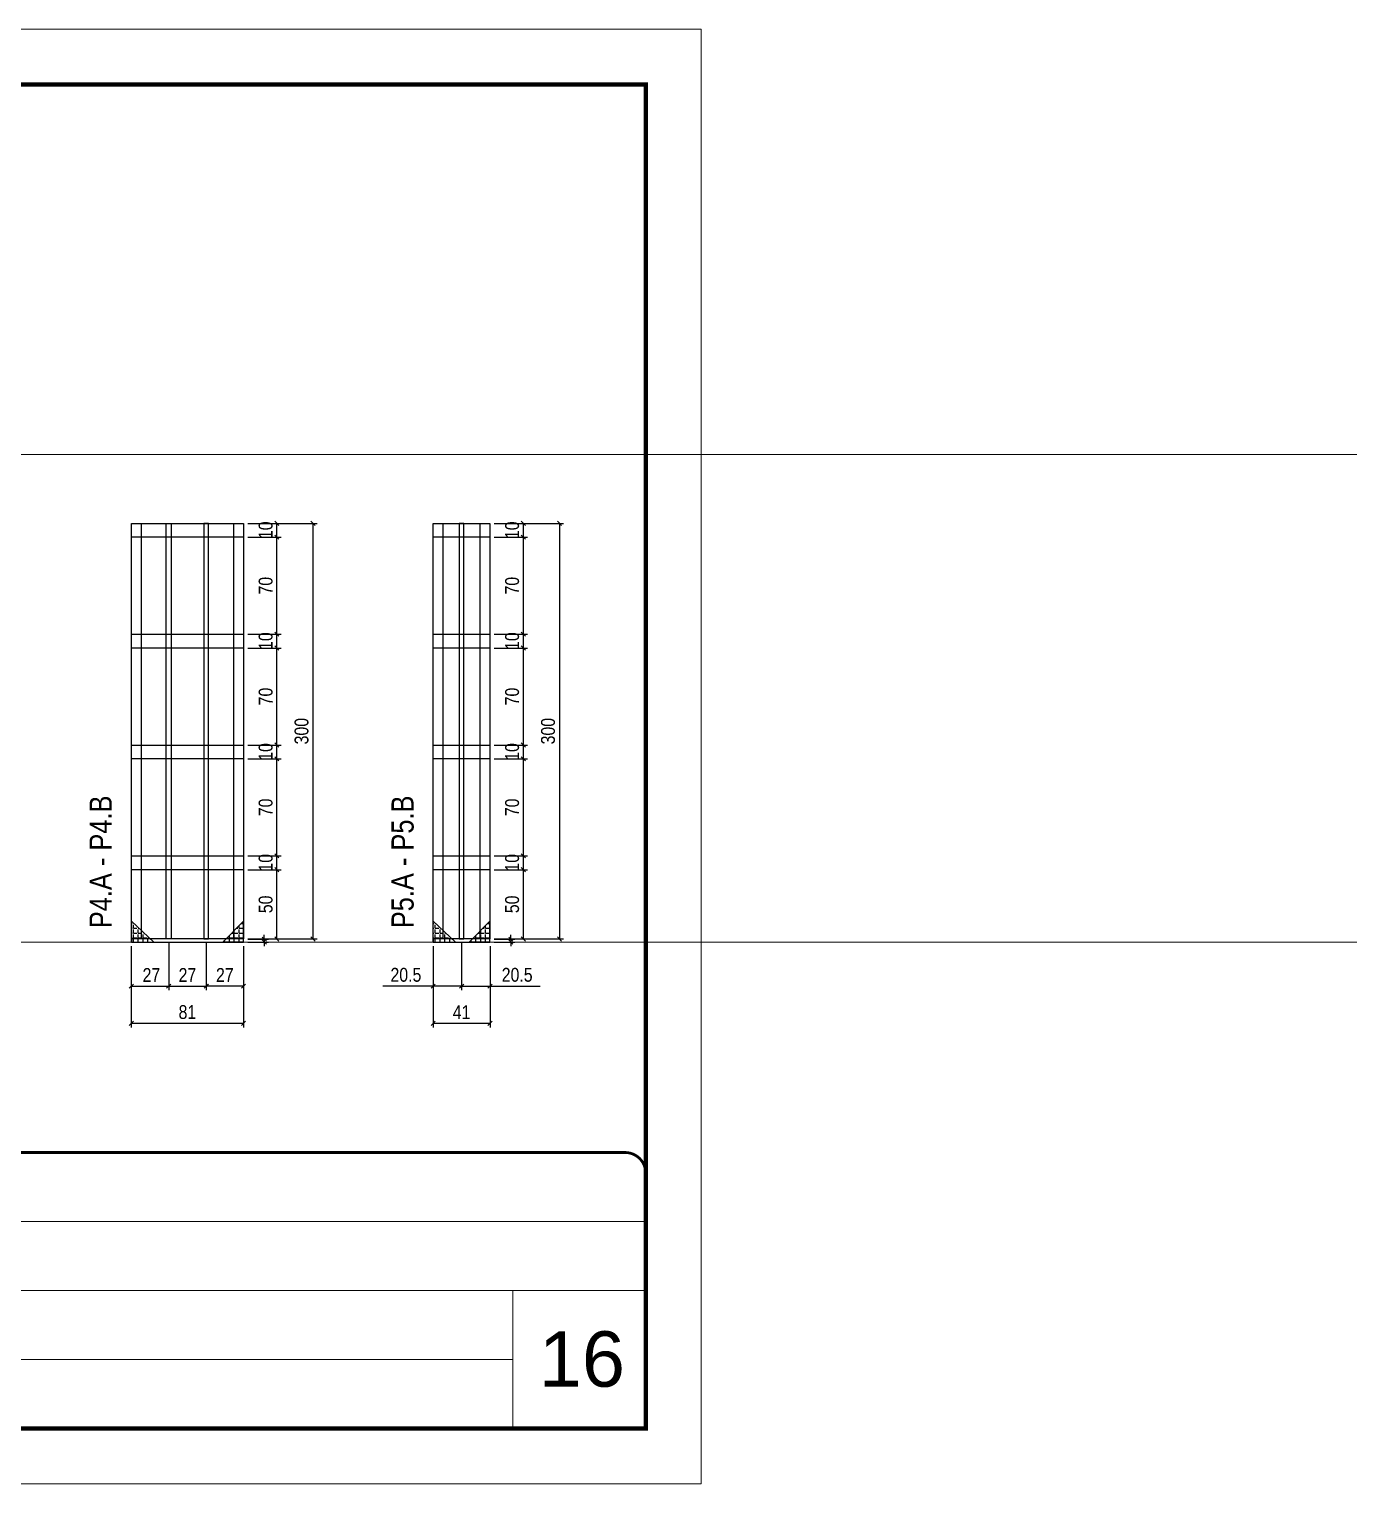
# Model space of a CAD drawing. Extents: x 2282 to 12463, y 760 to 16806.
# Drawn here: x 8653 to 9612, y 12245 to 13295 of the extents above; entities that cross this region are included whole.
import ezdxf

# ---------------------------------------------------------------- set-up
doc = ezdxf.new("R2010")
doc.units = 0
doc.linetypes.add('CONTINUO', pattern=[0])
doc.linetypes.add('DASHED', pattern=[0.75, 0.5, -0.25])
for name, color, linetype, lineweight in [('CARIMBO', 255, 'Continuous', 9), ('Folhas', 255, 'Continuous', 9), ('SARRAFO DE PRESSAO', 251, 'DASHED', 9)]:
    doc.layers.add(name, color=color, linetype=linetype, lineweight=lineweight)
for name, color, linetype in [('COTA', 241, 'Continuous'), ('NOMENCLATURA', 7, 'Continuous'), ('SARR_2.2x10', 60, 'Continuous'), ('SARR_2.2x7', 40, 'Continuous'), ('SARR_3.5x7', 81, 'Continuous'), ('SARR_7x7', 40, 'Continuous')]:
    doc.layers.add(name, color=color, linetype=linetype)
doc.styles.add('ARIAL', font='arial.ttf')
doc.styles.add('ARIAL_NARROW', font='ARIALN.TTF', dxfattribs={"height": 0.2})
doc.styles.add('COTA TECNICA', font='techl___.ttf', dxfattribs={"height": 10})
doc.styles.add('Tecnologia', font='')
doc.styles.get('Tecnologia').set_extended_font_data('Forgotten Futurist')
doc.dimstyles.new('PAINEL', dxfattribs={"dimtxt": 10, "dimasz": 3, "dimexe": 3, "dimexo": 3, "dimgap": 3, "dimtad": 1, "dimdec": 1, "dimzin": 12, "dimdsep": 46, "dimtxsty": 'COTA TECNICA', "dimblk1": 'OBLIQUE', "dimblk2": 'OBLIQUE', "dimsah": 1, "dimcen": 0.9, "dimclrd": 4, "dimclre": 4, "dimclrt": 240, "dimadec": 1, "dimazin": 3, "dimtfac": 1, "dimtdec": 1, "dimtmove": 0, "dimatfit": 3, "dimfxl": 1, "dimtolj": 1, "dimtzin": 12, "dimarcsym": 0})
pattern_1 = [(0, (42315.4493, 22002.8548), (0, 3.4925), [2.54, -0.9525]), (90, (42315.4493, 22002.8548), (-3.4925, 2e-16), [2.54, -0.9525])]
pattern_2 = [(0, (42134.4293, 22002.8548), (0, 3.4925), [2.54, -0.9525]), (90, (42134.4293, 22002.8548), (-3.4925, 2e-16), [2.54, -0.9525])]
pattern_3 = [(0, (42493.2946, 22002.8548), (0, 3.4925), [2.54, -0.9525]), (90, (42493.2946, 22002.8548), (-3.4925, 2e-16), [2.54, -0.9525])]
pattern_4 = [(0, (42352.2746, 22002.8548), (0, 3.4925), [2.54, -0.9525]), (90, (42352.2746, 22002.8548), (-3.4925, 2e-16), [2.54, -0.9525])]

# ---------------------------------------------------------------- blocks, each defined once
blk = doc.blocks.new('9999999999')
at = {"color": 30, "linetype": 'CONTINUO'}
for p, q in [((98564.6, 34230.2), (98564.6, 34429.4)), ((98564.6, 34379.6), (99584, 34379.6)), ((98564.6, 34329.8), (99488, 34329.8)), ((99584, 34329.8), (99488, 34329.8)), ((99488, 34329.8), (99488, 34230.2)), ((98564.6, 34280), (99488, 34280))]:
    blk.add_line(p, q, dxfattribs=at)
at = {"color": 30, "linetype": 'CONTINUO', "const_width": 2}
blk.add_lwpolyline([(99584, 34230.2), (99584, 34414.4, 0.414214), (99569, 34429.4), (98229, 34429.4, 0.414214), (98214, 34414.4), (98214, 34245.2, 0.414214), (98229, 34230.2), (99584, 34230.2)], format="xyb", dxfattribs=at)
at = {"layer": 'Folhas'}
blk.add_lwpolyline([(98139, 34190.2), (99624, 34190.2), (99624, 35240.2), (98139, 35240.2)], close=True, dxfattribs=at)
at = {"layer": 'Folhas', "color": 30, "const_width": 3}
blk.add_lwpolyline([(98214, 34230.2), (99584, 34230.2), (99584, 35200.2), (98214, 35200.2)], close=True, dxfattribs=at)
at = {"color": 7, "linetype": 'Continuous', "ltscale": 5, "style": 'ARIAL'}
for s, height, p in [('UNITÁ ENGENHARIA', 15.483, (98837.7, 34393.1)), ('ITAQUERA III', 15.483, (98837.7, 34343.3)), ('INFERIOR 1', 15.48, (98837.7, 34293.5)), ('NOVA SISTEMAS CONSTRUTIVOS', 11.059, (98263.2, 34267.2)), ('PILARES', 15.48, (98837.7, 34243.7))]:
    blk.add_text(s, height=height, dxfattribs=at).set_placement(p)
at = {"layer": 'Folhas', "color": 7, "style": 'Tecnologia', "width": 1.5}
for s, p in [('CLIENTE:', (98573.7, 34397.2)), ('OBRA:', (98573.7, 34347.3)), ('PAVIMENTO:', (98573.7, 34297.5)), ('PROJETO:', (98573.7, 34247.7))]:
    blk.add_text(s, height=14, dxfattribs=at).set_placement(p)
blk = doc.blocks.new('_Oblique')
at = {"color": 0, "linetype": 'ByBlock', "lineweight": -2}
blk.add_line((-0.5, -0.5), (0.5, 0.5), dxfattribs=at)
blk = doc.blocks.new('*D461')
at = {"layer": 'COTA', "color": 4, "lineweight": -2, "transparency": 16777216}
for p, q in [((8811.1, 12638.6), (8826.1, 12638.6)), ((8811.1, 12636.5), (8826.1, 12636.5)), ((8823.1, 12638.6), (8823.1, 12641.6)), ((8823.1, 12638.6), (8823.1, 12636.5)), ((8823.1, 12636.5), (8823.1, 12633.5))]:
    blk.add_line(p, q, dxfattribs=at)
at = {"layer": 'Defpoints', "color": 0, "transparency": 16777216}
for p in [(8808.1, 12638.6), (8808.1, 12636.5), (8823.1, 12636.5)]:
    blk.add_point(p, dxfattribs=at)
at = {"layer": 'COTA', "color": 4, "lineweight": -2, "transparency": 16777216, "xscale": 3, "yscale": 3, "zscale": 3}
for p, rotation in [((8823.1, 12638.6), 270), ((8823.1, 12636.5), 90)]:
    blk.add_blockref('_Oblique', p, dxfattribs=dict(at, rotation=rotation))
blk = doc.blocks.new('*D462')
at = {"layer": 'COTA', "color": 4, "lineweight": -2, "transparency": 16777216}
for p, q in [((8811.1, 12688.7), (8835.2, 12688.7)), ((8832.2, 12638.7), (8832.2, 12688.7)), ((8811.1, 12638.7), (8835.2, 12638.7))]:
    blk.add_line(p, q, dxfattribs=at)
at = {"layer": 'Defpoints', "color": 0, "transparency": 16777216}
for p in [(8808.1, 12688.7), (8832.2, 12688.7), (8808.1, 12638.7)]:
    blk.add_point(p, dxfattribs=at)
at = {"layer": 'COTA', "color": 4, "lineweight": -2, "transparency": 16777216, "xscale": 3, "yscale": 3, "zscale": 3}
for p, rotation in [((8832.2, 12688.7), 90), ((8832.2, 12638.7), 270)]:
    blk.add_blockref('_Oblique', p, dxfattribs=dict(at, rotation=rotation))
at = {"layer": 'COTA', "color": 240, "transparency": 16777216, "insert": (8824.1, 12663.7), "char_height": 10, "attachment_point": 5, "rotation": 90, "style": 'COTA TECNICA'}
blk.add_mtext('\\A1;50', dxfattribs=at)
blk = doc.blocks.new('*D463')
at = {"layer": 'COTA', "color": 4, "lineweight": -2, "transparency": 16777216}
for p, q in [((8811.1, 12698.7), (8835.2, 12698.7)), ((8832.2, 12688.7), (8832.2, 12698.7)), ((8811.1, 12688.7), (8835.2, 12688.7))]:
    blk.add_line(p, q, dxfattribs=at)
at = {"layer": 'Defpoints', "color": 0, "transparency": 16777216}
for p in [(8808.1, 12698.7), (8832.2, 12698.7), (8808.1, 12688.7)]:
    blk.add_point(p, dxfattribs=at)
at = {"layer": 'COTA', "color": 4, "lineweight": -2, "transparency": 16777216, "xscale": 3, "yscale": 3, "zscale": 3}
for p, rotation in [((8832.2, 12698.7), 90), ((8832.2, 12688.7), 270)]:
    blk.add_blockref('_Oblique', p, dxfattribs=dict(at, rotation=rotation))
at = {"layer": 'COTA', "color": 240, "transparency": 16777216, "insert": (8824.1, 12693.7), "char_height": 10, "attachment_point": 5, "rotation": 90, "style": 'COTA TECNICA'}
blk.add_mtext('\\A1;10', dxfattribs=at)
blk = doc.blocks.new('*D464')
at = {"layer": 'COTA', "color": 4, "lineweight": -2, "transparency": 16777216}
for p, q in [((8811.1, 12768.7), (8835.2, 12768.7)), ((8832.2, 12698.7), (8832.2, 12768.7)), ((8814.1, 12698.7), (8835.2, 12698.7))]:
    blk.add_line(p, q, dxfattribs=at)
at = {"layer": 'Defpoints', "color": 0, "transparency": 16777216}
for p in [(8808.1, 12768.7), (8832.2, 12768.7), (8811.1, 12698.7)]:
    blk.add_point(p, dxfattribs=at)
at = {"layer": 'COTA', "color": 4, "lineweight": -2, "transparency": 16777216, "xscale": 3, "yscale": 3, "zscale": 3}
for p, rotation in [((8832.2, 12768.7), 90), ((8832.2, 12698.7), 270)]:
    blk.add_blockref('_Oblique', p, dxfattribs=dict(at, rotation=rotation))
at = {"layer": 'COTA', "color": 240, "transparency": 16777216, "insert": (8824.1, 12733.7), "char_height": 10, "attachment_point": 5, "rotation": 90, "style": 'COTA TECNICA'}
blk.add_mtext('\\A1;70', dxfattribs=at)
blk = doc.blocks.new('*D465')
at = {"layer": 'COTA', "color": 4, "lineweight": -2, "transparency": 16777216}
for p, q in [((8811.1, 12778.7), (8835.2, 12778.7)), ((8832.2, 12768.7), (8832.2, 12778.7)), ((8811.1, 12768.7), (8835.2, 12768.7))]:
    blk.add_line(p, q, dxfattribs=at)
at = {"layer": 'Defpoints', "color": 0, "transparency": 16777216}
for p in [(8808.1, 12778.7), (8832.2, 12778.7), (8808.1, 12768.7)]:
    blk.add_point(p, dxfattribs=at)
at = {"layer": 'COTA', "color": 4, "lineweight": -2, "transparency": 16777216, "xscale": 3, "yscale": 3, "zscale": 3}
for p, rotation in [((8832.2, 12778.7), 90), ((8832.2, 12768.7), 270)]:
    blk.add_blockref('_Oblique', p, dxfattribs=dict(at, rotation=rotation))
at = {"layer": 'COTA', "color": 240, "transparency": 16777216, "insert": (8824.1, 12773.7), "char_height": 10, "attachment_point": 5, "rotation": 90, "style": 'COTA TECNICA'}
blk.add_mtext('\\A1;10', dxfattribs=at)
blk = doc.blocks.new('*D466')
at = {"layer": 'COTA', "color": 4, "linetype": 'ByBlock', "lineweight": -2, "transparency": 16777216}
for p, q in [((8811.1, 12938.7), (8861.2, 12938.7)), ((8858.2, 12938.7), (8858.2, 12638.7)), ((8811.1, 12638.7), (8861.2, 12638.7))]:
    blk.add_line(p, q, dxfattribs=at)
at = {"layer": 'Defpoints', "color": 0, "linetype": 'ByBlock', "transparency": 16777216}
for p in [(8808.1, 12938.7), (8808.1, 12638.7), (8858.2, 12638.7)]:
    blk.add_point(p, dxfattribs=at)
at = {"layer": 'COTA', "color": 4, "linetype": 'ByBlock', "lineweight": -2, "transparency": 16777216, "xscale": 3, "yscale": 3, "zscale": 3}
for p, rotation in [((8858.2, 12938.7), 90), ((8858.2, 12638.7), 270)]:
    blk.add_blockref('_Oblique', p, dxfattribs=dict(at, rotation=rotation))
at = {"layer": 'COTA', "color": 240, "linetype": 'ByBlock', "transparency": 16777216, "insert": (8850, 12788.7), "char_height": 10, "attachment_point": 5, "rotation": 90, "style": 'COTA TECNICA'}
blk.add_mtext('\\A1;300', dxfattribs=at)
blk = doc.blocks.new('*D469')
at = {"layer": 'COTA', "color": 4, "linetype": 'ByBlock', "lineweight": -2, "transparency": 16777216}
for p, q in [((8811.1, 12848.7), (8835.2, 12848.7)), ((8832.2, 12778.7), (8832.2, 12848.7)), ((8811.1, 12778.7), (8835.2, 12778.7))]:
    blk.add_line(p, q, dxfattribs=at)
at = {"layer": 'Defpoints', "color": 0, "linetype": 'ByBlock', "transparency": 16777216}
for p in [(8808.1, 12848.7), (8832.2, 12848.7), (8808.1, 12778.7)]:
    blk.add_point(p, dxfattribs=at)
at = {"layer": 'COTA', "color": 4, "linetype": 'ByBlock', "lineweight": -2, "transparency": 16777216, "xscale": 3, "yscale": 3, "zscale": 3}
for p, rotation in [((8832.2, 12848.7), 90), ((8832.2, 12778.7), 270)]:
    blk.add_blockref('_Oblique', p, dxfattribs=dict(at, rotation=rotation))
at = {"layer": 'COTA', "color": 240, "linetype": 'ByBlock', "transparency": 16777216, "insert": (8824.1, 12813.7), "char_height": 10, "attachment_point": 5, "rotation": 90, "style": 'COTA TECNICA'}
blk.add_mtext('\\A1;70', dxfattribs=at)
blk = doc.blocks.new('*D470')
at = {"layer": 'COTA', "color": 4, "linetype": 'ByBlock', "lineweight": -2, "transparency": 16777216}
for p, q in [((8811.1, 12858.7), (8835.2, 12858.7)), ((8832.2, 12848.7), (8832.2, 12858.7)), ((8811.1, 12848.7), (8835.2, 12848.7))]:
    blk.add_line(p, q, dxfattribs=at)
at = {"layer": 'Defpoints', "color": 0, "linetype": 'ByBlock', "transparency": 16777216}
for p in [(8808.1, 12858.7), (8832.2, 12858.7), (8808.1, 12848.7)]:
    blk.add_point(p, dxfattribs=at)
at = {"layer": 'COTA', "color": 4, "linetype": 'ByBlock', "lineweight": -2, "transparency": 16777216, "xscale": 3, "yscale": 3, "zscale": 3}
for p, rotation in [((8832.2, 12858.7), 90), ((8832.2, 12848.7), 270)]:
    blk.add_blockref('_Oblique', p, dxfattribs=dict(at, rotation=rotation))
at = {"layer": 'COTA', "color": 240, "linetype": 'ByBlock', "transparency": 16777216, "insert": (8824.1, 12853.7), "char_height": 10, "attachment_point": 5, "rotation": 90, "style": 'COTA TECNICA'}
blk.add_mtext('\\A1;10', dxfattribs=at)
blk = doc.blocks.new('*D471')
at = {"layer": 'COTA', "color": 4, "linetype": 'ByBlock', "lineweight": -2, "transparency": 16777216}
for p, q in [((8727.1, 12633.5), (8727.1, 12574.8)), ((8808.1, 12633.5), (8808.1, 12574.8)), ((8808.1, 12577.8), (8727.1, 12577.8))]:
    blk.add_line(p, q, dxfattribs=at)
at = {"layer": 'Defpoints', "color": 0, "linetype": 'ByBlock', "transparency": 16777216}
for p in [(8727.1, 12636.5), (8808.1, 12636.5), (8727.1, 12577.8)]:
    blk.add_point(p, dxfattribs=at)
at = {"layer": 'COTA', "color": 4, "linetype": 'ByBlock', "lineweight": -2, "transparency": 16777216, "xscale": 3, "yscale": 3, "zscale": 3, "rotation": 180}
blk.add_blockref('_Oblique', (8727.1, 12577.8), dxfattribs=at)
at = {"layer": 'COTA', "color": 4, "linetype": 'ByBlock', "lineweight": -2, "transparency": 16777216, "xscale": 3, "yscale": 3, "zscale": 3}
blk.add_blockref('_Oblique', (8808.1, 12577.8), dxfattribs=at)
at = {"layer": 'COTA', "color": 240, "linetype": 'ByBlock', "transparency": 16777216, "insert": (8767.6, 12585.9), "char_height": 10, "attachment_point": 5, "style": 'COTA TECNICA'}
blk.add_mtext('\\A1;81', dxfattribs=at)
blk = doc.blocks.new('*D467')
at = {"layer": 'COTA', "color": 4, "linetype": 'ByBlock', "lineweight": -2, "transparency": 16777216}
for p, q in [((8811.1, 12928.7), (8835.2, 12928.7)), ((8832.2, 12858.7), (8832.2, 12928.7)), ((8811.1, 12858.7), (8835.2, 12858.7))]:
    blk.add_line(p, q, dxfattribs=at)
at = {"layer": 'Defpoints', "color": 0, "linetype": 'ByBlock', "transparency": 16777216}
for p in [(8808.1, 12928.7), (8832.2, 12928.7), (8808.1, 12858.7)]:
    blk.add_point(p, dxfattribs=at)
at = {"layer": 'COTA', "color": 4, "linetype": 'ByBlock', "lineweight": -2, "transparency": 16777216, "xscale": 3, "yscale": 3, "zscale": 3}
for p, rotation in [((8832.2, 12928.7), 90), ((8832.2, 12858.7), 270)]:
    blk.add_blockref('_Oblique', p, dxfattribs=dict(at, rotation=rotation))
at = {"layer": 'COTA', "color": 240, "linetype": 'ByBlock', "transparency": 16777216, "insert": (8824.1, 12893.7), "char_height": 10, "attachment_point": 5, "rotation": 90, "style": 'COTA TECNICA'}
blk.add_mtext('\\A1;70', dxfattribs=at)
blk = doc.blocks.new('*D472')
at = {"layer": 'COTA', "color": 4, "linetype": 'ByBlock', "lineweight": -2, "transparency": 16777216}
for p, q in [((8811.1, 12938.7), (8835.2, 12938.7)), ((8832.2, 12928.7), (8832.2, 12938.7)), ((8811.1, 12928.7), (8835.2, 12928.7))]:
    blk.add_line(p, q, dxfattribs=at)
at = {"layer": 'Defpoints', "color": 0, "linetype": 'ByBlock', "transparency": 16777216}
for p in [(8808.1, 12938.7), (8832.2, 12938.7), (8808.1, 12928.7)]:
    blk.add_point(p, dxfattribs=at)
at = {"layer": 'COTA', "color": 4, "linetype": 'ByBlock', "lineweight": -2, "transparency": 16777216, "xscale": 3, "yscale": 3, "zscale": 3}
for p, rotation in [((8832.2, 12938.7), 90), ((8832.2, 12928.7), 270)]:
    blk.add_blockref('_Oblique', p, dxfattribs=dict(at, rotation=rotation))
at = {"layer": 'COTA', "color": 240, "linetype": 'ByBlock', "transparency": 16777216, "insert": (8824.1, 12933.7), "char_height": 10, "attachment_point": 5, "rotation": 90, "style": 'COTA TECNICA'}
blk.add_mtext('\\A1;10', dxfattribs=at)
blk = doc.blocks.new('*D468')
at = {"layer": 'COTA', "color": 4, "lineweight": -2, "transparency": 16777216}
for p, q in [((8727.1, 12633.5), (8727.1, 12601.7)), ((8754.1, 12635.7), (8754.1, 12601.7)), ((8727.1, 12604.7), (8754.1, 12604.7))]:
    blk.add_line(p, q, dxfattribs=at)
at = {"layer": 'Defpoints', "color": 0, "transparency": 16777216}
for p in [(8727.1, 12636.5), (8754.1, 12638.7), (8754.1, 12604.7)]:
    blk.add_point(p, dxfattribs=at)
at = {"layer": 'COTA', "color": 4, "lineweight": -2, "transparency": 16777216, "xscale": 3, "yscale": 3, "zscale": 3, "rotation": 180}
blk.add_blockref('_Oblique', (8727.1, 12604.7), dxfattribs=at)
at = {"layer": 'COTA', "color": 4, "lineweight": -2, "transparency": 16777216, "xscale": 3, "yscale": 3, "zscale": 3}
blk.add_blockref('_Oblique', (8754.1, 12604.7), dxfattribs=at)
at = {"layer": 'COTA', "color": 240, "transparency": 16777216, "insert": (8741.6, 12612.7), "char_height": 10, "attachment_point": 5, "style": 'COTA TECNICA'}
blk.add_mtext('\\A1;27', dxfattribs=at)
blk = doc.blocks.new('*D459')
at = {"layer": 'COTA', "color": 4, "lineweight": -2, "transparency": 16777216}
for p, q in [((8754.1, 12635.7), (8754.1, 12601.7)), ((8781.1, 12635.7), (8781.1, 12601.7)), ((8754.1, 12604.7), (8781.1, 12604.7))]:
    blk.add_line(p, q, dxfattribs=at)
at = {"layer": 'Defpoints', "color": 0, "transparency": 16777216}
for p in [(8754.1, 12638.7), (8781.1, 12638.7), (8781.1, 12604.7)]:
    blk.add_point(p, dxfattribs=at)
at = {"layer": 'COTA', "color": 4, "lineweight": -2, "transparency": 16777216, "xscale": 3, "yscale": 3, "zscale": 3, "rotation": 180}
blk.add_blockref('_Oblique', (8754.1, 12604.7), dxfattribs=at)
at = {"layer": 'COTA', "color": 4, "lineweight": -2, "transparency": 16777216, "xscale": 3, "yscale": 3, "zscale": 3}
blk.add_blockref('_Oblique', (8781.1, 12604.7), dxfattribs=at)
at = {"layer": 'COTA', "color": 240, "transparency": 16777216, "insert": (8767.6, 12612.7), "char_height": 10, "attachment_point": 5, "style": 'COTA TECNICA'}
blk.add_mtext('\\A1;27', dxfattribs=at)
blk = doc.blocks.new('*D460')
at = {"layer": 'COTA', "color": 4, "lineweight": -2, "transparency": 16777216}
for p, q in [((8781.2, 12635.7), (8781.2, 12601.7)), ((8808.1, 12633.5), (8808.1, 12601.7)), ((8808.1, 12604.7), (8781.2, 12604.7))]:
    blk.add_line(p, q, dxfattribs=at)
at = {"layer": 'Defpoints', "color": 0, "transparency": 16777216}
for p in [(8781.2, 12638.7), (8808.1, 12636.5), (8781.2, 12604.7)]:
    blk.add_point(p, dxfattribs=at)
at = {"layer": 'COTA', "color": 4, "lineweight": -2, "transparency": 16777216, "xscale": 3, "yscale": 3, "zscale": 3, "rotation": 180}
blk.add_blockref('_Oblique', (8781.2, 12604.7), dxfattribs=at)
at = {"layer": 'COTA', "color": 4, "lineweight": -2, "transparency": 16777216, "xscale": 3, "yscale": 3, "zscale": 3}
blk.add_blockref('_Oblique', (8808.1, 12604.7), dxfattribs=at)
at = {"layer": 'COTA', "color": 240, "transparency": 16777216, "insert": (8794.6, 12612.7), "char_height": 10, "attachment_point": 5, "style": 'COTA TECNICA'}
blk.add_mtext('\\A1;27', dxfattribs=at)
blk = doc.blocks.new('*D473')
at = {"layer": 'COTA', "color": 4, "lineweight": -2, "transparency": 16777216}
for p, q in [((8989, 12638.6), (9004, 12638.6)), ((8989, 12636.5), (9004, 12636.5)), ((9001, 12638.6), (9001, 12641.6)), ((9001, 12638.6), (9001, 12636.5)), ((9001, 12636.5), (9001, 12633.5))]:
    blk.add_line(p, q, dxfattribs=at)
at = {"layer": 'Defpoints', "color": 0, "transparency": 16777216}
for p in [(8986, 12638.6), (8986, 12636.5), (9001, 12636.5)]:
    blk.add_point(p, dxfattribs=at)
at = {"layer": 'COTA', "color": 4, "lineweight": -2, "transparency": 16777216, "xscale": 3, "yscale": 3, "zscale": 3}
for p, rotation in [((9001, 12638.6), 270), ((9001, 12636.5), 90)]:
    blk.add_blockref('_Oblique', p, dxfattribs=dict(at, rotation=rotation))
blk = doc.blocks.new('*D474')
at = {"layer": 'COTA', "color": 4, "lineweight": -2, "transparency": 16777216}
for p, q in [((8989, 12688.7), (9013.1, 12688.7)), ((9010.1, 12638.7), (9010.1, 12688.7)), ((8989, 12638.7), (9013.1, 12638.7))]:
    blk.add_line(p, q, dxfattribs=at)
at = {"layer": 'Defpoints', "color": 0, "transparency": 16777216}
for p in [(8986, 12688.7), (9010.1, 12688.7), (8986, 12638.7)]:
    blk.add_point(p, dxfattribs=at)
at = {"layer": 'COTA', "color": 4, "lineweight": -2, "transparency": 16777216, "xscale": 3, "yscale": 3, "zscale": 3}
for p, rotation in [((9010.1, 12688.7), 90), ((9010.1, 12638.7), 270)]:
    blk.add_blockref('_Oblique', p, dxfattribs=dict(at, rotation=rotation))
at = {"layer": 'COTA', "color": 240, "transparency": 16777216, "insert": (9002, 12663.7), "char_height": 10, "attachment_point": 5, "rotation": 90, "style": 'COTA TECNICA'}
blk.add_mtext('\\A1;50', dxfattribs=at)
blk = doc.blocks.new('*D475')
at = {"layer": 'COTA', "color": 4, "lineweight": -2, "transparency": 16777216}
for p, q in [((8989, 12698.7), (9013.1, 12698.7)), ((9010.1, 12688.7), (9010.1, 12698.7)), ((8989, 12688.7), (9013.1, 12688.7))]:
    blk.add_line(p, q, dxfattribs=at)
at = {"layer": 'Defpoints', "color": 0, "transparency": 16777216}
for p in [(8986, 12698.7), (9010.1, 12698.7), (8986, 12688.7)]:
    blk.add_point(p, dxfattribs=at)
at = {"layer": 'COTA', "color": 4, "lineweight": -2, "transparency": 16777216, "xscale": 3, "yscale": 3, "zscale": 3}
for p, rotation in [((9010.1, 12698.7), 90), ((9010.1, 12688.7), 270)]:
    blk.add_blockref('_Oblique', p, dxfattribs=dict(at, rotation=rotation))
at = {"layer": 'COTA', "color": 240, "transparency": 16777216, "insert": (9002, 12693.7), "char_height": 10, "attachment_point": 5, "rotation": 90, "style": 'COTA TECNICA'}
blk.add_mtext('\\A1;10', dxfattribs=at)
blk = doc.blocks.new('*D476')
at = {"layer": 'COTA', "color": 4, "lineweight": -2, "transparency": 16777216}
for p, q in [((8989, 12768.7), (9013.1, 12768.7)), ((9010.1, 12698.7), (9010.1, 12768.7)), ((8992, 12698.7), (9013.1, 12698.7))]:
    blk.add_line(p, q, dxfattribs=at)
at = {"layer": 'Defpoints', "color": 0, "transparency": 16777216}
for p in [(8986, 12768.7), (9010.1, 12768.7), (8989, 12698.7)]:
    blk.add_point(p, dxfattribs=at)
at = {"layer": 'COTA', "color": 4, "lineweight": -2, "transparency": 16777216, "xscale": 3, "yscale": 3, "zscale": 3}
for p, rotation in [((9010.1, 12768.7), 90), ((9010.1, 12698.7), 270)]:
    blk.add_blockref('_Oblique', p, dxfattribs=dict(at, rotation=rotation))
at = {"layer": 'COTA', "color": 240, "transparency": 16777216, "insert": (9002, 12733.7), "char_height": 10, "attachment_point": 5, "rotation": 90, "style": 'COTA TECNICA'}
blk.add_mtext('\\A1;70', dxfattribs=at)
blk = doc.blocks.new('*D477')
at = {"layer": 'COTA', "color": 4, "lineweight": -2, "transparency": 16777216}
for p, q in [((8989, 12778.7), (9013.1, 12778.7)), ((9010.1, 12768.7), (9010.1, 12778.7)), ((8989, 12768.7), (9013.1, 12768.7))]:
    blk.add_line(p, q, dxfattribs=at)
at = {"layer": 'Defpoints', "color": 0, "transparency": 16777216}
for p in [(8986, 12778.7), (9010.1, 12778.7), (8986, 12768.7)]:
    blk.add_point(p, dxfattribs=at)
at = {"layer": 'COTA', "color": 4, "lineweight": -2, "transparency": 16777216, "xscale": 3, "yscale": 3, "zscale": 3}
for p, rotation in [((9010.1, 12778.7), 90), ((9010.1, 12768.7), 270)]:
    blk.add_blockref('_Oblique', p, dxfattribs=dict(at, rotation=rotation))
at = {"layer": 'COTA', "color": 240, "transparency": 16777216, "insert": (9002, 12773.7), "char_height": 10, "attachment_point": 5, "rotation": 90, "style": 'COTA TECNICA'}
blk.add_mtext('\\A1;10', dxfattribs=at)
blk = doc.blocks.new('*D478')
at = {"layer": 'COTA', "color": 4, "linetype": 'ByBlock', "lineweight": -2, "transparency": 16777216}
for p, q in [((8989, 12938.7), (9039.1, 12938.7)), ((9036.1, 12938.7), (9036.1, 12638.7)), ((8989, 12638.7), (9039.1, 12638.7))]:
    blk.add_line(p, q, dxfattribs=at)
at = {"layer": 'Defpoints', "color": 0, "linetype": 'ByBlock', "transparency": 16777216}
for p in [(8986, 12938.7), (8986, 12638.7), (9036.1, 12638.7)]:
    blk.add_point(p, dxfattribs=at)
at = {"layer": 'COTA', "color": 4, "linetype": 'ByBlock', "lineweight": -2, "transparency": 16777216, "xscale": 3, "yscale": 3, "zscale": 3}
for p, rotation in [((9036.1, 12938.7), 90), ((9036.1, 12638.7), 270)]:
    blk.add_blockref('_Oblique', p, dxfattribs=dict(at, rotation=rotation))
at = {"layer": 'COTA', "color": 240, "linetype": 'ByBlock', "transparency": 16777216, "insert": (9027.9, 12788.7), "char_height": 10, "attachment_point": 5, "rotation": 90, "style": 'COTA TECNICA'}
blk.add_mtext('\\A1;300', dxfattribs=at)
blk = doc.blocks.new('*D481')
at = {"layer": 'COTA', "color": 4, "linetype": 'ByBlock', "lineweight": -2, "transparency": 16777216}
for p, q in [((8989, 12848.7), (9013.1, 12848.7)), ((9010.1, 12778.7), (9010.1, 12848.7)), ((8989, 12778.7), (9013.1, 12778.7))]:
    blk.add_line(p, q, dxfattribs=at)
at = {"layer": 'Defpoints', "color": 0, "linetype": 'ByBlock', "transparency": 16777216}
for p in [(8986, 12848.7), (9010.1, 12848.7), (8986, 12778.7)]:
    blk.add_point(p, dxfattribs=at)
at = {"layer": 'COTA', "color": 4, "linetype": 'ByBlock', "lineweight": -2, "transparency": 16777216, "xscale": 3, "yscale": 3, "zscale": 3}
for p, rotation in [((9010.1, 12848.7), 90), ((9010.1, 12778.7), 270)]:
    blk.add_blockref('_Oblique', p, dxfattribs=dict(at, rotation=rotation))
at = {"layer": 'COTA', "color": 240, "linetype": 'ByBlock', "transparency": 16777216, "insert": (9002, 12813.7), "char_height": 10, "attachment_point": 5, "rotation": 90, "style": 'COTA TECNICA'}
blk.add_mtext('\\A1;70', dxfattribs=at)
blk = doc.blocks.new('*D482')
at = {"layer": 'COTA', "color": 4, "linetype": 'ByBlock', "lineweight": -2, "transparency": 16777216}
for p, q in [((8989, 12858.7), (9013.1, 12858.7)), ((9010.1, 12848.7), (9010.1, 12858.7)), ((8989, 12848.7), (9013.1, 12848.7))]:
    blk.add_line(p, q, dxfattribs=at)
at = {"layer": 'Defpoints', "color": 0, "linetype": 'ByBlock', "transparency": 16777216}
for p in [(8986, 12858.7), (9010.1, 12858.7), (8986, 12848.7)]:
    blk.add_point(p, dxfattribs=at)
at = {"layer": 'COTA', "color": 4, "linetype": 'ByBlock', "lineweight": -2, "transparency": 16777216, "xscale": 3, "yscale": 3, "zscale": 3}
for p, rotation in [((9010.1, 12858.7), 90), ((9010.1, 12848.7), 270)]:
    blk.add_blockref('_Oblique', p, dxfattribs=dict(at, rotation=rotation))
at = {"layer": 'COTA', "color": 240, "linetype": 'ByBlock', "transparency": 16777216, "insert": (9002, 12853.7), "char_height": 10, "attachment_point": 5, "rotation": 90, "style": 'COTA TECNICA'}
blk.add_mtext('\\A1;10', dxfattribs=at)
blk = doc.blocks.new('*D483')
at = {"layer": 'COTA', "color": 4, "linetype": 'ByBlock', "lineweight": -2, "transparency": 16777216}
for p, q in [((8945, 12633.5), (8945, 12574.8)), ((8986, 12633.5), (8986, 12574.8)), ((8986, 12577.8), (8945, 12577.8))]:
    blk.add_line(p, q, dxfattribs=at)
at = {"layer": 'Defpoints', "color": 0, "linetype": 'ByBlock', "transparency": 16777216}
for p in [(8945, 12636.5), (8986, 12636.5), (8945, 12577.8)]:
    blk.add_point(p, dxfattribs=at)
at = {"layer": 'COTA', "color": 4, "linetype": 'ByBlock', "lineweight": -2, "transparency": 16777216, "xscale": 3, "yscale": 3, "zscale": 3, "rotation": 180}
blk.add_blockref('_Oblique', (8945, 12577.8), dxfattribs=at)
at = {"layer": 'COTA', "color": 4, "linetype": 'ByBlock', "lineweight": -2, "transparency": 16777216, "xscale": 3, "yscale": 3, "zscale": 3}
blk.add_blockref('_Oblique', (8986, 12577.8), dxfattribs=at)
at = {"layer": 'COTA', "color": 240, "linetype": 'ByBlock', "transparency": 16777216, "insert": (8965.5, 12585.9), "char_height": 10, "attachment_point": 5, "style": 'COTA TECNICA'}
blk.add_mtext('\\A1;41', dxfattribs=at)
blk = doc.blocks.new('*D484')
at = {"layer": 'COTA', "color": 4, "linetype": 'ByBlock', "lineweight": -2, "transparency": 16777216}
for p, q in [((8965.5, 12635.7), (8965.5, 12601.7)), ((8986, 12633.5), (8986, 12601.7)), ((8965.5, 12604.7), (8986, 12604.7)), ((8986, 12604.7), (9022.2, 12604.7))]:
    blk.add_line(p, q, dxfattribs=at)
at = {"layer": 'Defpoints', "color": 0, "linetype": 'ByBlock', "transparency": 16777216}
for p in [(8965.5, 12638.7), (8986, 12636.5), (8986, 12604.7)]:
    blk.add_point(p, dxfattribs=at)
at = {"layer": 'COTA', "color": 4, "linetype": 'ByBlock', "lineweight": -2, "transparency": 16777216, "xscale": 3, "yscale": 3, "zscale": 3, "rotation": 180}
blk.add_blockref('_Oblique', (8965.5, 12604.7), dxfattribs=at)
at = {"layer": 'COTA', "color": 4, "linetype": 'ByBlock', "lineweight": -2, "transparency": 16777216, "xscale": 3, "yscale": 3, "zscale": 3}
blk.add_blockref('_Oblique', (8986, 12604.7), dxfattribs=at)
at = {"layer": 'COTA', "color": 240, "linetype": 'ByBlock', "transparency": 16777216, "insert": (9005.6, 12612.8), "char_height": 10, "attachment_point": 5, "style": 'COTA TECNICA'}
blk.add_mtext('\\A1;20.5', dxfattribs=at)
blk = doc.blocks.new('*D479')
at = {"layer": 'COTA', "color": 4, "linetype": 'ByBlock', "lineweight": -2, "transparency": 16777216}
for p, q in [((8989, 12928.7), (9013.1, 12928.7)), ((9010.1, 12858.7), (9010.1, 12928.7)), ((8989, 12858.7), (9013.1, 12858.7))]:
    blk.add_line(p, q, dxfattribs=at)
at = {"layer": 'Defpoints', "color": 0, "linetype": 'ByBlock', "transparency": 16777216}
for p in [(8986, 12928.7), (9010.1, 12928.7), (8986, 12858.7)]:
    blk.add_point(p, dxfattribs=at)
at = {"layer": 'COTA', "color": 4, "linetype": 'ByBlock', "lineweight": -2, "transparency": 16777216, "xscale": 3, "yscale": 3, "zscale": 3}
for p, rotation in [((9010.1, 12928.7), 90), ((9010.1, 12858.7), 270)]:
    blk.add_blockref('_Oblique', p, dxfattribs=dict(at, rotation=rotation))
at = {"layer": 'COTA', "color": 240, "linetype": 'ByBlock', "transparency": 16777216, "insert": (9002, 12893.7), "char_height": 10, "attachment_point": 5, "rotation": 90, "style": 'COTA TECNICA'}
blk.add_mtext('\\A1;70', dxfattribs=at)
blk = doc.blocks.new('*D485')
at = {"layer": 'COTA', "color": 4, "linetype": 'ByBlock', "lineweight": -2, "transparency": 16777216}
for p, q in [((8989, 12938.7), (9013.1, 12938.7)), ((9010.1, 12928.7), (9010.1, 12938.7)), ((8989, 12928.7), (9013.1, 12928.7))]:
    blk.add_line(p, q, dxfattribs=at)
at = {"layer": 'Defpoints', "color": 0, "linetype": 'ByBlock', "transparency": 16777216}
for p in [(8986, 12938.7), (9010.1, 12938.7), (8986, 12928.7)]:
    blk.add_point(p, dxfattribs=at)
at = {"layer": 'COTA', "color": 4, "linetype": 'ByBlock', "lineweight": -2, "transparency": 16777216, "xscale": 3, "yscale": 3, "zscale": 3}
for p, rotation in [((9010.1, 12938.7), 90), ((9010.1, 12928.7), 270)]:
    blk.add_blockref('_Oblique', p, dxfattribs=dict(at, rotation=rotation))
at = {"layer": 'COTA', "color": 240, "linetype": 'ByBlock', "transparency": 16777216, "insert": (9002, 12933.7), "char_height": 10, "attachment_point": 5, "rotation": 90, "style": 'COTA TECNICA'}
blk.add_mtext('\\A1;10', dxfattribs=at)
blk = doc.blocks.new('*D480')
at = {"layer": 'COTA', "color": 4, "lineweight": -2, "transparency": 16777216}
for p, q in [((8945, 12633.5), (8945, 12601.7)), ((8965.5, 12635.7), (8965.5, 12601.7)), ((8945, 12604.7), (8908.7, 12604.7)), ((8965.5, 12604.7), (8945, 12604.7))]:
    blk.add_line(p, q, dxfattribs=at)
at = {"layer": 'Defpoints', "color": 0, "transparency": 16777216}
for p in [(8945, 12636.5), (8965.5, 12638.7), (8945, 12604.7)]:
    blk.add_point(p, dxfattribs=at)
at = {"layer": 'COTA', "color": 4, "lineweight": -2, "transparency": 16777216, "xscale": 3, "yscale": 3, "zscale": 3, "rotation": 180}
blk.add_blockref('_Oblique', (8945, 12604.7), dxfattribs=at)
at = {"layer": 'COTA', "color": 4, "lineweight": -2, "transparency": 16777216, "xscale": 3, "yscale": 3, "zscale": 3}
blk.add_blockref('_Oblique', (8965.5, 12604.7), dxfattribs=at)
at = {"layer": 'COTA', "color": 240, "transparency": 16777216, "insert": (8925.3, 12612.8), "char_height": 10, "attachment_point": 5, "style": 'COTA TECNICA'}
blk.add_mtext('\\A1;20.5', dxfattribs=at)

msp = doc.modelspace()

# ---------------------------------------------------------------- hatches: boundary and pattern name
at = {"layer": 'SARR_2.2x10'}
h = msp.add_hatch(dxfattribs=at)
h.set_pattern_fill('ANGLE', color=256, scale=0.5)
h.set_pattern_definition(pattern_2)
h.paths.add_polyline_path([(8734.13, 12644.5), (8727.13, 12651.49), (8727.13, 12638.7), (8734.13, 12638.7)])
h = msp.add_hatch(dxfattribs=at)
h.set_pattern_fill('ANGLE', color=256, scale=0.5)
h.set_pattern_definition(pattern_2)
h.paths.add_polyline_path([(8734.13, 12644.5), (8734.13, 12638.7), (8739.92, 12638.7)])
h = msp.add_hatch(dxfattribs=at)
h.set_pattern_fill('ANGLE', color=256, scale=0.5)
h.set_pattern_definition(pattern_1)
h.paths.add_polyline_path([(8801.13, 12644.5), (8801.13, 12638.7), (8795.33, 12638.7)])
h = msp.add_hatch(dxfattribs=at)
h.set_pattern_fill('ANGLE', color=256, scale=0.5)
h.set_pattern_definition(pattern_1)
h.paths.add_polyline_path([(8801.13, 12644.5), (8808.13, 12651.49), (8808.13, 12638.7), (8801.13, 12638.7)])
h = msp.add_hatch(dxfattribs=at)
h.set_pattern_fill('ANGLE', color=256, scale=0.5)
h.set_pattern_definition(pattern_4)
h.paths.add_polyline_path([(8951.97, 12644.5), (8944.97, 12651.49), (8944.97, 12638.7), (8951.97, 12638.7)])
h = msp.add_hatch(dxfattribs=at)
h.set_pattern_fill('ANGLE', color=256, scale=0.5)
h.set_pattern_definition(pattern_4)
h.paths.add_polyline_path([(8951.97, 12644.5), (8951.97, 12638.7), (8957.77, 12638.7)])
h = msp.add_hatch(dxfattribs=at)
h.set_pattern_fill('ANGLE', color=256, scale=0.5)
h.set_pattern_definition(pattern_3)
h.paths.add_polyline_path([(8978.97, 12644.5), (8978.97, 12638.7), (8973.17, 12638.7)])
h = msp.add_hatch(dxfattribs=at)
h.set_pattern_fill('ANGLE', color=256, scale=0.5)
h.set_pattern_definition(pattern_3)
h.paths.add_polyline_path([(8978.97, 12644.5), (8985.97, 12651.49), (8985.97, 12638.7), (8978.97, 12638.7)])
h = msp.add_hatch(dxfattribs=at)
h.set_pattern_fill('ANGLE', color=256, scale=0.5)
h.set_pattern_definition(pattern_2)
h.paths.add_polyline_path([(8739.92, 12638.7), (8727.13, 12638.7), (8727.13, 12636.5), (8742.13, 12636.5)])
h = msp.add_hatch(dxfattribs=at)
h.set_pattern_fill('ANGLE', color=256, scale=0.5)
h.set_pattern_definition(pattern_1)
h.paths.add_polyline_path([(8795.33, 12638.7), (8808.13, 12638.7), (8808.13, 12636.5), (8793.13, 12636.5)])
h = msp.add_hatch(dxfattribs=at)
h.set_pattern_fill('ANGLE', color=256, scale=0.5)
h.set_pattern_definition(pattern_4)
h.paths.add_polyline_path([(8957.77, 12638.7), (8944.97, 12638.7), (8944.97, 12636.5), (8959.97, 12636.5)])
h = msp.add_hatch(dxfattribs=at)
h.set_pattern_fill('ANGLE', color=256, scale=0.5)
h.set_pattern_definition(pattern_3)
h.paths.add_polyline_path([(8973.17, 12638.7), (8985.97, 12638.7), (8985.97, 12636.5), (8970.97, 12636.5)])

# ---------------------------------------------------------------- linework, layer by layer
at = {"layer": 'CARIMBO', "color": 3}
for p, q in [((4483.39, 12988.5), (9611.68, 12988.5)), ((2282.39, 12636.5), (9611.68, 12636.5))]:
    msp.add_line(p, q, dxfattribs=at)
at = {"layer": 'SARR_2.2x10'}
for p, q in [((8727.13, 12636.5), (8727.13, 12651.49)), ((8743.37, 12636.5), (8727.13, 12651.49)), ((8793.13, 12636.5), (8808.13, 12651.49)), ((8808.13, 12636.5), (8808.13, 12651.49)), ((8944.97, 12636.5), (8944.97, 12651.49)), ((8961.21, 12636.5), (8944.97, 12651.49)), ((8970.97, 12636.5), (8985.97, 12651.49)), ((8985.97, 12636.5), (8985.97, 12651.49)), ((8727.13, 12636.5), (8735.13, 12636.5)), ((8808.13, 12636.5), (8793.13, 12636.5)), ((8944.97, 12636.5), (8957.97, 12636.5)), ((8985.97, 12636.5), (8970.97, 12636.5))]:
    msp.add_line(p, q, dxfattribs=at)
for points in [[(8727.14, 12938.7), (8808.15, 12938.7), (8808.15, 12928.7), (8727.14, 12928.7)], [(8944.98, 12938.7), (8985.99, 12938.7), (8985.99, 12928.7), (8944.98, 12928.7)], [(8727.13, 12858.7), (8808.14, 12858.7), (8808.14, 12848.7), (8727.13, 12848.7)], [(8944.97, 12858.7), (8985.98, 12858.7), (8985.98, 12848.7), (8944.97, 12848.7)], [(8727.13, 12778.7), (8808.13, 12778.7), (8808.13, 12768.7), (8727.13, 12768.7)], [(8944.97, 12778.7), (8985.97, 12778.7), (8985.97, 12768.7), (8944.97, 12768.7)], [(8727.13, 12698.7), (8808.13, 12698.7), (8808.13, 12688.7), (8727.13, 12688.7)], [(8944.97, 12698.7), (8985.97, 12698.7), (8985.97, 12688.7), (8944.97, 12688.7)]]:
    msp.add_lwpolyline(points, close=True, dxfattribs=at)
at = {"layer": 'SARR_2.2x7'}
for points in [[(8727.13, 12638.7), (8727.13, 12636.5), (8808.13, 12636.5), (8808.13, 12638.7), (8727.13, 12638.7)], [(8944.97, 12638.7), (8944.97, 12636.5), (8985.97, 12636.5), (8985.97, 12638.7), (8944.97, 12638.7)]]:
    msp.add_lwpolyline(points, dxfattribs=at)
at = {"layer": 'SARR_3.5x7'}
for points in [[(8752.34, 12938.7), (8755.84, 12938.7), (8755.84, 12638.7), (8752.34, 12638.7)], [(8782.92, 12938.7), (8779.42, 12938.7), (8779.42, 12638.7), (8782.92, 12638.7)], [(8967.22, 12938.7), (8963.72, 12938.7), (8963.72, 12638.7), (8967.22, 12638.7)]]:
    msp.add_lwpolyline(points, close=True, dxfattribs=at)
at = {"layer": 'SARR_7x7'}
for points in [[(8727.13, 12938.7), (8734.13, 12938.7), (8734.13, 12638.7), (8727.13, 12638.7)], [(8801.14, 12938.7), (8808.14, 12938.7), (8808.14, 12638.7), (8801.14, 12638.7)], [(8944.97, 12938.7), (8951.97, 12938.7), (8951.97, 12638.7), (8944.97, 12638.7)], [(8978.98, 12938.7), (8985.98, 12938.7), (8985.98, 12638.7), (8978.98, 12638.7)]]:
    msp.add_lwpolyline(points, close=True, dxfattribs=at)

# ---------------------------------------------------------------- block references
at = {"layer": 'SARRAFO DE PRESSAO', "color": 6, "linetype": 'ByBlock'}
msp.add_blockref('9999999999', (-90485.59, -21944.79), dxfattribs=at)

# ---------------------------------------------------------------- texts
at = {"layer": 'CARIMBO', "style": 'ARIAL'}
msp.add_text('16', height=40, dxfattribs=at).set_placement((9021.25, 12315.56))
at = {"layer": 'NOMENCLATURA', "style": 'ARIAL_NARROW'}
for s, p in [('P4.A - P4.B', (8713.02, 12646.47)), ('P5.A - P5.B', (8930.87, 12646.47))]:
    msp.add_text(s, height=16, rotation=90, dxfattribs=at).set_placement(p)

# ---------------------------------------------------------------- dimensions: what is measured, and where the dimension line sits
at = {"layer": 'COTA', "linetype": 'ByBlock'}
for base, p1, p2, picture, middle in [((8858.25, 12638.7), (8808.14, 12938.7), (8808.14, 12638.7), '*D466', (8850.03, 12788.7)), ((9036.09, 12638.7), (8985.98, 12938.7), (8985.98, 12638.7), '*D478', (9027.87, 12788.7)), ((8832.23, 12928.7), (8808.14, 12858.7), (8808.15, 12928.7), '*D467', (8824.12, 12893.7)), ((9010.07, 12928.7), (8985.98, 12858.7), (8985.99, 12928.7), '*D479', (9001.97, 12893.7)), ((8832.22, 12848.7), (8808.13, 12778.7), (8808.14, 12848.7), '*D469', (8824.11, 12813.7)), ((9010.06, 12848.7), (8985.97, 12778.7), (8985.98, 12848.7), '*D481', (9001.96, 12813.7))]:
    dim = msp.add_linear_dim(base=base, p1=p1, p2=p2, angle=90, dimstyle='PAINEL', override={"dimarcsym": 1}, dxfattribs=at)
    dim.commit()
    dim.dimension.update_dxf_attribs({"geometry": picture, "text_midpoint": middle})
for base, p1, p2, picture, middle in [((8832.23, 12938.7), (8808.15, 12928.7), (8808.15, 12938.7), '*D472', (8832.23, 12933.7)), ((9010.07, 12938.7), (8985.99, 12928.7), (8985.99, 12938.7), '*D485', (9010.07, 12933.7)), ((8832.22, 12858.7), (8808.14, 12848.7), (8808.14, 12858.7), '*D470', (8832.22, 12853.7)), ((9010.06, 12858.7), (8985.98, 12848.7), (8985.98, 12858.7), '*D482', (9010.06, 12853.7))]:
    dim = msp.add_linear_dim(base=base, p1=p1, p2=p2, angle=90, dimstyle='PAINEL', override={"dimarcsym": 1}, dxfattribs=at)
    dim.commit()
    dim.dimension.update_dxf_attribs({"geometry": picture, "text_midpoint": middle, "dimtype": 160})
at = {"layer": 'COTA'}
for base, p1, p2, picture, middle in [((8832.22, 12778.7), (8808.13, 12768.7), (8808.13, 12778.7), '*D465', (8832.22, 12773.7)), ((9010.06, 12778.7), (8985.97, 12768.7), (8985.97, 12778.7), '*D477', (9010.06, 12773.7)), ((8832.22, 12698.7), (8808.13, 12688.7), (8808.13, 12698.7), '*D463', (8832.22, 12693.7)), ((9010.06, 12698.7), (8985.97, 12688.7), (8985.97, 12698.7), '*D475', (9010.06, 12693.7))]:
    dim = msp.add_linear_dim(base=base, p1=p1, p2=p2, angle=90, dimstyle='PAINEL', dxfattribs=at)
    dim.commit()
    dim.dimension.update_dxf_attribs({"geometry": picture, "text_midpoint": middle, "dimtype": 160})
for base, p1, p2, picture, middle in [((8832.22, 12768.7), (8811.13, 12698.7), (8808.13, 12768.7), '*D464', (8824.11, 12733.7)), ((9010.06, 12768.7), (8988.97, 12698.7), (8985.97, 12768.7), '*D476', (9001.96, 12733.7)), ((8832.22, 12688.7), (8808.13, 12638.7), (8808.13, 12688.7), '*D462', (8824.11, 12663.7)), ((9010.06, 12688.7), (8985.97, 12638.7), (8985.97, 12688.7), '*D474', (9001.95, 12663.7))]:
    dim = msp.add_linear_dim(base=base, p1=p1, p2=p2, angle=90, dimstyle='PAINEL', dxfattribs=at)
    dim.commit()
    dim.dimension.update_dxf_attribs({"geometry": picture, "text_midpoint": middle})
dim = msp.add_linear_dim(base=(8754.09, 12604.65), p1=(8727.13, 12636.5), p2=(8754.09, 12638.7), dimstyle='PAINEL', dxfattribs=at)
dim.commit()
dim.dimension.update_dxf_attribs({"geometry": '*D468', "text_midpoint": (8741.61, 12604.65), "dimtype": 160})
at = {"layer": 'COTA', "linetype": 'ByBlock'}
for base, p1, p2, picture, middle in [((8727.13, 12577.81), (8808.13, 12636.5), (8727.13, 12636.5), '*D471', (8767.63, 12585.9)), ((8944.97, 12577.81), (8985.97, 12636.5), (8944.97, 12636.5), '*D483', (8965.47, 12585.88)), ((8985.97, 12604.65), (8965.47, 12638.7), (8985.97, 12636.5), '*D484', (9005.6, 12612.76))]:
    dim = msp.add_linear_dim(base=base, p1=p1, p2=p2, dimstyle='PAINEL', override={"dimarcsym": 2}, dxfattribs=at)
    dim.commit()
    dim.dimension.update_dxf_attribs({"geometry": picture, "text_midpoint": middle})
at = {"layer": 'COTA'}
for base, p1, p2, picture, middle in [((8781.07, 12604.65), (8754.09, 12638.7), (8781.07, 12638.7), '*D459', (8767.58, 12612.73)), ((8781.17, 12604.65), (8808.13, 12636.5), (8781.17, 12638.7), '*D460', (8794.65, 12612.73)), ((8944.97, 12604.65), (8965.47, 12638.7), (8944.97, 12636.5), '*D480', (8925.34, 12612.76))]:
    dim = msp.add_linear_dim(base=base, p1=p1, p2=p2, dimstyle='PAINEL', dxfattribs=at)
    dim.commit()
    dim.dimension.update_dxf_attribs({"geometry": picture, "text_midpoint": middle})
for base, p1, p2, picture, middle in [((8823.11, 12636.5), (8808.13, 12638.56), (8808.13, 12636.5), '*D461', (8823.11, 12637.53)), ((9000.96, 12636.5), (8985.97, 12638.56), (8985.97, 12636.5), '*D473', (9000.96, 12637.53))]:
    dim = msp.add_linear_dim(base=base, p1=p1, p2=p2, angle=90, text=' ', dimstyle='PAINEL', dxfattribs=at)
    dim.commit()
    dim.dimension.update_dxf_attribs({"geometry": picture, "text_midpoint": middle})

doc.saveas('drawing.dxf')
